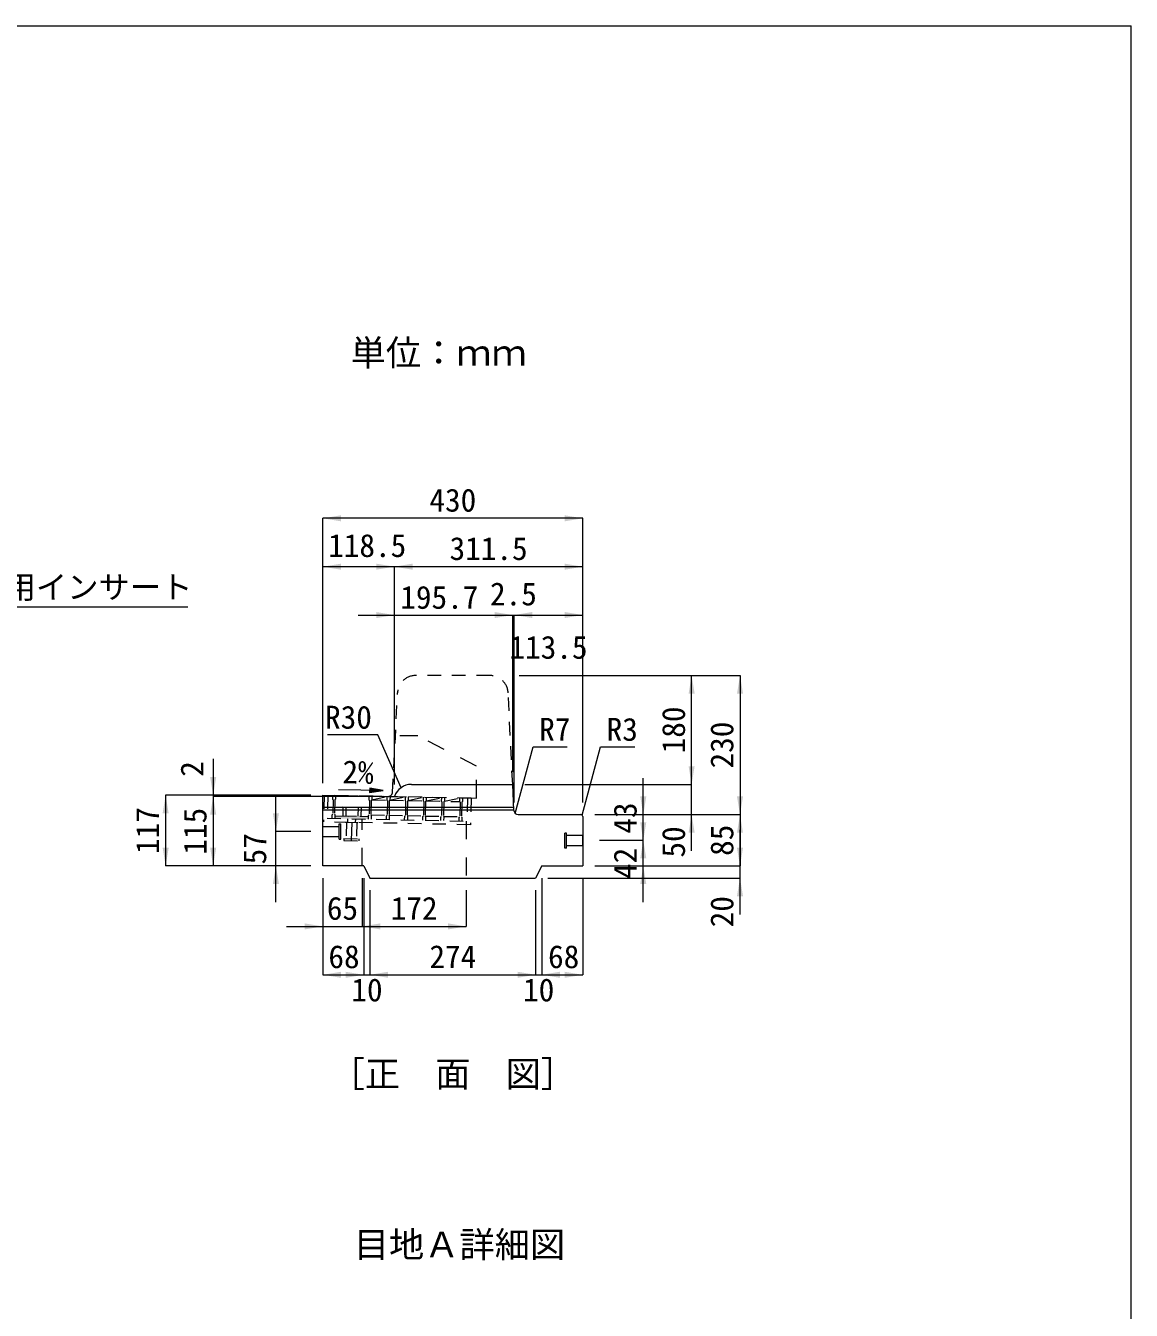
# Model space of a CAD drawing. Units: millimetres at full size; some dimension numbers follow another scale. Extents: x -36174 to -11409, y 24892 to 47415.
# Drawn here: x -29011 to -27182, y 28008 to 30133 of the extents above; entities that cross this region are included whole.
import ezdxf
from ezdxf.enums import TextEntityAlignment as Align

# ---------------------------------------------------------------- set-up
doc = ezdxf.new("R2010")
doc.units = ezdxf.units.MM
doc.header["$LTSCALE"] = 30
doc.linetypes.add('USER1', pattern=[1.35, 0.75, -0.6])
doc.linetypes.add('USER2', pattern=[2, 1, -1])
for name, color, linetype, lineweight in [('0_2', 7, 'Continuous', 13), ('側溝・本体', 7, 'Continuous', 9), ('寸法引出', 7, 'Continuous', 9), ('寸法線', 7, 'Continuous', 9), ('本体', 2, 'Continuous', 20), ('枠', 5, 'Continuous', 5), ('補助線', 8, 'Continuous', 9), ('ｲﾝｻｰﾄ', 3, 'USER1', 9), ('ｸﾞﾚｰﾁﾝｸﾞ', 7, 'USER1', 5)]:
    doc.layers.add(name, color=color, linetype=linetype, lineweight=lineweight)
doc.layers.add('ﾊｯﾁﾝｸﾞ', color=8, linetype='Continuous')
doc.styles.add('ＭＳ ゴシック', font='')
doc.styles.get('ＭＳ ゴシック').set_extended_font_data('MS Gothic')

# ---------------------------------------------------------------- blocks, each defined once
blk = doc.blocks.new('filled_arrow')
at = {"color": 0, "linetype": 'Continuous', "lineweight": -2}
blk.add_solid([(7.5, 1.25), (0, 0), (7.5, -1.25)], dxfattribs=at)

msp = doc.modelspace()

# ---------------------------------------------------------------- hatches: boundary and pattern name
at = {"layer": '寸法引出'}
msp.add_hatch(color=256, dxfattribs=at).paths.add_polyline_path([(-28442.16, 28871.73), (-28442.29, 28864.24), (-28419.72, 28867.6)])
at = {"layer": 'ﾊｯﾁﾝｸﾞ'}
msp.add_hatch(color=256, dxfattribs=at).paths.add_polyline_path([(-28468.96, 28825.26), (-28444.26, 28824.77), (-28444.35, 28820.27), (-28469.05, 28820.76), (-28499.34, 28821.37), (-28499.25, 28825.87)])

# ---------------------------------------------------------------- linework, layer by layer
at = {"layer": '側溝・本体', "linetype": 'USER1'}
for p, q in [((-28243.24, 29057.79), (-28366.16, 29057.79)), ((-28404.36, 28864.55), (-28396.12, 29029.28)), ((-28205.7, 28877.79), (-28213.27, 29029.28))]:
    msp.add_line(p, q, dxfattribs=at)
at = {"layer": '側溝・本体', "linetype": 'USER2'}
for p, q in [((-28362.4, 28957.78), (-28399.7, 28957.78)), ((-28265.51, 28907.78), (-28362.4, 28957.78)), ((-28265.51, 28854.98), (-28265.51, 28907.78)), ((-28411.47, 28857.9), (-28265.51, 28854.98)), ((-28454.7, 28742.79), (-28454.7, 28820.48)), ((-28282.63, 28817.04), (-28282.63, 28722.79))]:
    msp.add_line(p, q, dxfattribs=at)
at = {"layer": '側溝・本体', "color": 4, "lineweight": 5}
for p, q in [((-28519.7, 28839.78), (-28203.8, 28839.78)), ((-28519.7, 28835.78), (-28203.6, 28835.78))]:
    msp.add_line(p, q, dxfattribs=at)
at = {"layer": '側溝・本体', "linetype": 'USER1'}
for centre, radius, start, end in [((-28366.16, 29027.79), 30, 90, 177.1376), ((-28243.24, 29027.79), 30, 2.86242, 90), ((-28411.35, 28864.9), 7, 269.00522, 357.13727)]:
    msp.add_arc(centre, radius, start, end, dxfattribs=at)
at = {"layer": '寸法引出'}
msp.add_line((-28419.72, 28867.6), (-28493.74, 28868.88), dxfattribs=at)
at = {"layer": '寸法引出', "lineweight": 13}
msp.add_lwpolyline([(-28442.16, 28871.73), (-28442.29, 28864.24), (-28419.72, 28867.6)], close=True, dxfattribs=at)
at = {"layer": '寸法線'}
for p, q in [((-28089.7, 29317.79), (-28519.7, 29317.79)), ((-28519.7, 28879.78), (-28519.7, 29317.79)), ((-28089.7, 28847.79), (-28089.7, 29317.79)), ((-28401.35, 29237.79), (-28519.7, 29237.79)), ((-28519.7, 28879.78), (-28519.7, 29237.79)), ((-28089.7, 29237.79), (-28401.35, 29237.79)), ((-28401.35, 28877.73), (-28401.35, 29237.79)), ((-28401.35, 28877.73), (-28401.35, 29237.79)), ((-28089.7, 28847.79), (-28089.7, 29237.79)), ((-28461.35, 29157.79), (-28175.7, 29157.79)), ((-28401.35, 28877.73), (-28401.35, 29157.79)), ((-28265.7, 29157.79), (-28143.2, 29157.79)), ((-28205.7, 28897.79), (-28205.7, 29157.79)), ((-28205.7, 28897.79), (-28205.7, 29157.79)), ((-28203.2, 28847.79), (-28203.2, 29157.79)), ((-28203.2, 29157.79), (-28089.7, 29157.79)), ((-28203.2, 28847.79), (-28203.2, 29157.79)), ((-28089.7, 28847.79), (-28089.7, 29157.79)), ((-28194.7, 29057.79), (-27829.7, 29057.79)), ((-28194.7, 29057.79), (-27909.7, 29057.79)), ((-27909.7, 28877.79), (-27909.7, 29057.79)), ((-27829.7, 29057.79), (-27829.7, 28827.79)), ((-27909.7, 28767.79), (-27909.7, 28937.79)), ((-28701.1, 28919.78), (-28701.1, 28797.73)), ((-28185.7, 28877.79), (-27909.7, 28877.79)), ((-28185.7, 28877.79), (-27909.7, 28877.79)), ((-27989.7, 28725.23), (-27989.7, 28887.79)), ((-28779.7, 28859.78), (-28779.7, 28742.79)), ((-28539.7, 28859.78), (-28779.7, 28859.78)), ((-28541.1, 28859.78), (-28701.1, 28859.78)), ((-28701.1, 28857.73), (-28701.1, 28742.79)), ((-28421.35, 28857.73), (-28701.1, 28857.73)), ((-28422.75, 28857.73), (-28701.1, 28857.73)), ((-28597.31, 28682.79), (-28597.31, 28859.79)), ((-27989.7, 28682.79), (-27989.7, 28845.23)), ((-28069.7, 28827.79), (-27829.7, 28827.79)), ((-28069.7, 28827.79), (-27909.7, 28827.79)), ((-28069.7, 28827.79), (-27829.7, 28827.79)), ((-28069.7, 28827.79), (-27989.7, 28827.79)), ((-27829.7, 28827.79), (-27829.7, 28742.79)), ((-28539.7, 28799.79), (-28597.31, 28799.79)), ((-27829.7, 28662.79), (-27829.7, 28802.79)), ((-28062.11, 28785.23), (-27989.7, 28785.23)), ((-28062.11, 28785.23), (-27989.7, 28785.23)), ((-28539.7, 28742.79), (-28779.7, 28742.79)), ((-28539.7, 28742.79), (-28701.1, 28742.79)), ((-28539.7, 28742.79), (-28597.31, 28742.79)), ((-28069.7, 28742.79), (-27829.7, 28742.79)), ((-28069.7, 28742.79), (-27829.7, 28742.79)), ((-28069.7, 28742.79), (-27989.7, 28742.79)), ((-28519.7, 28722.79), (-28519.7, 28562.79)), ((-28519.7, 28722.79), (-28519.7, 28642.79)), ((-28454.7, 28722.79), (-28454.7, 28642.79)), ((-28454.7, 28722.79), (-28454.7, 28642.79)), ((-28451.7, 28722.79), (-28451.7, 28562.79)), ((-28451.7, 28722.79), (-28451.7, 28562.79)), ((-28157.7, 28722.79), (-28157.7, 28562.79)), ((-28157.7, 28722.79), (-28157.7, 28562.79)), ((-28147.7, 28722.79), (-27829.7, 28722.79)), ((-28089.7, 28722.79), (-28089.7, 28562.79)), ((-28441.7, 28702.79), (-28441.7, 28562.79)), ((-28441.7, 28702.79), (-28441.7, 28562.79)), ((-28282.63, 28702.79), (-28282.63, 28642.79)), ((-28167.7, 28702.79), (-28167.7, 28562.79)), ((-28167.7, 28702.79), (-28167.7, 28562.79)), ((-28579.7, 28642.79), (-28394.7, 28642.79)), ((-28454.7, 28642.79), (-28282.63, 28642.79)), ((-28519.7, 28562.79), (-28451.7, 28562.79)), ((-28511.7, 28562.79), (-28381.7, 28562.79)), ((-28441.7, 28562.79), (-28167.7, 28562.79)), ((-28227.7, 28562.79), (-28097.7, 28562.79)), ((-28157.7, 28562.79), (-28089.7, 28562.79))]:
    msp.add_line(p, q, dxfattribs=at)
for points in [[(-29579.24, 28804.04), (-29367.03, 29171.59), (-28743.22, 29171.59)], [(-28390.4, 28872.26), (-28428.56, 28959.78), (-28512.06, 28959.78)], [(-28201.36, 28829.71), (-28171.87, 28939.78), (-28115.78, 28939.78)], [(-28090.58, 28826.91), (-28060.33, 28939.78), (-28003.84, 28939.78)]]:
    msp.add_lwpolyline(points, dxfattribs=at)
at = {"layer": '本体'}
for p, q in [((-28373.05, 28877.79), (-28205.7, 28877.79)), ((-28203.53, 28834.43), (-28205.7, 28877.79)), ((-28519.7, 28742.79), (-28519.7, 28859.78)), ((-28519.7, 28859.78), (-28402.14, 28857.74)), ((-28196.71, 28827.79), (-28092.56, 28827.79)), ((-28089.7, 28824.79), (-28089.7, 28742.79)), ((-28451.7, 28742.79), (-28519.7, 28742.79)), ((-28451.7, 28742.79), (-28441.7, 28722.79)), ((-28157.7, 28742.79), (-28167.7, 28722.79)), ((-28157.7, 28742.79), (-28089.7, 28742.79)), ((-28441.7, 28722.79), (-28167.7, 28722.79))]:
    msp.add_line(p, q, dxfattribs=at)
for centre, radius, start, end in [((-28373.05, 28847.79), 30, 90, 160.64949), ((-28196.54, 28834.78), 7, 182.86028, 270), ((-28092.7, 28824.79), 3, 0, 90)]:
    msp.add_arc(centre, radius, start, end, dxfattribs=at)
at = {"layer": '枠', "lineweight": 20}
for p in [(-32782.47, 30132.53), (-27182.47, 26272.53)]:
    msp.add_line(p, (-27182.47, 30132.53), dxfattribs=at)
at = {"layer": '補助線', "lineweight": 13}
for p, q in [((-28481.97, 28815.02), (-28461.97, 28814.62)), ((-28471.97, 28814.82), (-28472.57, 28784.83))]:
    msp.add_line(p, q, dxfattribs=at)
at = {"layer": 'ｲﾝｻｰﾄ', "linetype": 'USER2'}
for p, q in [((-28492.7, 28787.29), (-28492.7, 28812.29)), ((-28492.7, 28812.29), (-28489.7, 28812.29)), ((-28489.7, 28787.29), (-28489.7, 28812.29)), ((-28519.7, 28808.29), (-28492.7, 28808.29)), ((-28519.7, 28791.29), (-28492.7, 28791.29)), ((-28119.7, 28772.29), (-28119.7, 28797.29)), ((-28116.7, 28797.29), (-28119.7, 28797.29)), ((-28116.7, 28772.29), (-28116.7, 28797.29)), ((-28089.7, 28793.29), (-28116.7, 28793.29)), ((-28492.7, 28787.29), (-28489.7, 28787.29)), ((-28116.7, 28772.29), (-28119.7, 28772.29)), ((-28089.7, 28776.29), (-28116.7, 28776.29))]:
    msp.add_line(p, q, dxfattribs=at)
at = {"layer": 'ｲﾝｻｰﾄ'}
for p, q in [((-28480.47, 28814.99), (-28481.01, 28788)), ((-28480.47, 28814.99), (-28463.47, 28814.65)), ((-28463.47, 28814.65), (-28464.01, 28787.66)), ((-28519.7, 28791.29), (-28519.7, 28808.29)), ((-28089.7, 28776.29), (-28089.7, 28793.29)), ((-28485.01, 28788.08), (-28485.07, 28785.08)), ((-28485.07, 28785.08), (-28460.07, 28784.58)), ((-28485.01, 28788.08), (-28460.01, 28787.58)), ((-28460.01, 28787.58), (-28460.07, 28784.58))]:
    msp.add_line(p, q, dxfattribs=at)
at = {"layer": 'ｸﾞﾚｰﾁﾝｸﾞ'}
for p, q in [((-28517.58, 28859.74), (-28518.46, 28815.75)), ((-28274.63, 28854.88), (-28517.58, 28859.74)), ((-28511.58, 28859.62), (-28512.34, 28821.63)), ((-28503.58, 28859.46), (-28503.7, 28853.46)), ((-28503.7, 28853.46), (-28502.72, 28852.44)), ((-28498.7, 28853.36), (-28499.72, 28852.38)), ((-28498.58, 28859.36), (-28498.7, 28853.36)), ((-28443.59, 28858.26), (-28443.71, 28852.26)), ((-28438.6, 28858.16), (-28438.72, 28852.16)), ((-28438.72, 28852.16), (-28413.6, 28857.66)), ((-28413.6, 28857.66), (-28413.72, 28851.66)), ((-28408.6, 28857.56), (-28408.72, 28851.56)), ((-28408.72, 28851.56), (-28383.61, 28857.06)), ((-28383.61, 28857.06), (-28383.73, 28851.06)), ((-28378.61, 28856.96), (-28378.73, 28850.96)), ((-28378.73, 28850.96), (-28353.61, 28856.46)), ((-28353.61, 28856.46), (-28353.73, 28850.46)), ((-28348.61, 28856.36), (-28348.73, 28850.36)), ((-28348.73, 28850.36), (-28323.62, 28855.86)), ((-28323.62, 28855.86), (-28323.74, 28849.86)), ((-28318.62, 28855.76), (-28318.74, 28849.76)), ((-28318.74, 28849.76), (-28293.62, 28855.26)), ((-28293.62, 28855.26), (-28293.74, 28849.26)), ((-28288.63, 28855.16), (-28288.75, 28849.16)), ((-28280.63, 28855), (-28281.39, 28817.01)), ((-28274.63, 28854.88), (-28275.51, 28810.89)), ((-28502.72, 28852.44), (-28503.2, 28828.45)), ((-28499.72, 28852.38), (-28500.2, 28828.39)), ((-28486.46, 28840.62), (-28486.76, 28825.62)), ((-28486.46, 28840.62), (-28456.46, 28840.02)), ((-28481.46, 28840.52), (-28481.76, 28825.52)), ((-28461.46, 28840.12), (-28461.76, 28825.12)), ((-28456.46, 28840.02), (-28456.76, 28825.02)), ((-28443.71, 28852.26), (-28442.74, 28851.24)), ((-28442.74, 28851.24), (-28443.21, 28827.25)), ((-28439.74, 28851.18), (-28440.22, 28827.19)), ((-28438.72, 28852.16), (-28439.74, 28851.18)), ((-28438.72, 28852.16), (-28413.72, 28851.66)), ((-28413.72, 28851.66), (-28412.74, 28850.64)), ((-28412.74, 28850.64), (-28413.22, 28826.65)), ((-28409.74, 28850.58), (-28410.22, 28826.59)), ((-28408.72, 28851.56), (-28409.74, 28850.58)), ((-28408.72, 28851.56), (-28383.73, 28851.06)), ((-28383.73, 28851.06), (-28382.75, 28850.04)), ((-28382.75, 28850.04), (-28383.23, 28826.05)), ((-28379.75, 28849.98), (-28380.23, 28825.99)), ((-28378.73, 28850.96), (-28379.75, 28849.98)), ((-28378.73, 28850.96), (-28353.73, 28850.46)), ((-28353.73, 28850.46), (-28352.75, 28849.44)), ((-28352.75, 28849.44), (-28353.23, 28825.45)), ((-28349.75, 28849.38), (-28350.23, 28825.39)), ((-28348.73, 28850.36), (-28349.75, 28849.38)), ((-28348.73, 28850.36), (-28293.74, 28849.26)), ((-28348.73, 28850.36), (-28323.74, 28849.86)), ((-28323.74, 28849.86), (-28322.76, 28848.84)), ((-28322.76, 28848.84), (-28323.24, 28824.85)), ((-28319.76, 28848.78), (-28320.24, 28824.79)), ((-28318.74, 28849.76), (-28319.76, 28848.78)), ((-28293.74, 28849.26), (-28292.77, 28848.24)), ((-28292.77, 28848.24), (-28293.24, 28824.25)), ((-28289.77, 28848.18), (-28290.25, 28824.19)), ((-28288.75, 28849.16), (-28289.77, 28848.18)), ((-28275.51, 28810.89), (-28518.46, 28815.75)), ((-28512.34, 28821.63), (-28275.39, 28816.89)), ((-28504.34, 28821.47), (-28504.22, 28827.47)), ((-28504.22, 28827.47), (-28503.2, 28828.45)), ((-28499.22, 28827.37), (-28500.2, 28828.39)), ((-28499.34, 28821.37), (-28499.22, 28827.37)), ((-28499.25, 28825.87), (-28444.26, 28824.77)), ((-28486.76, 28825.62), (-28456.76, 28825.02)), ((-28478.47, 28814.95), (-28478.35, 28820.95)), ((-28465.47, 28814.69), (-28465.35, 28820.69)), ((-28455.35, 28820.49), (-28455.47, 28814.49)), ((-28444.35, 28820.27), (-28444.23, 28826.27)), ((-28444.23, 28826.27), (-28443.21, 28827.25)), ((-28440.22, 28827.19), (-28413.22, 28826.65)), ((-28439.24, 28826.17), (-28440.22, 28827.19)), ((-28439.36, 28820.17), (-28439.24, 28826.17)), ((-28414.36, 28819.67), (-28414.24, 28825.67)), ((-28414.24, 28825.67), (-28413.22, 28826.65)), ((-28409.24, 28825.57), (-28410.22, 28826.59)), ((-28410.22, 28826.59), (-28383.23, 28826.05)), ((-28409.36, 28819.57), (-28409.24, 28825.57)), ((-28384.37, 28819.07), (-28384.25, 28825.07)), ((-28384.25, 28825.07), (-28383.23, 28826.05)), ((-28379.25, 28824.97), (-28380.23, 28825.99)), ((-28380.23, 28825.99), (-28353.23, 28825.45)), ((-28379.37, 28818.97), (-28379.25, 28824.97)), ((-28354.37, 28818.47), (-28354.25, 28824.47)), ((-28354.25, 28824.47), (-28353.23, 28825.45)), ((-28349.25, 28824.37), (-28350.23, 28825.39)), ((-28350.23, 28825.39), (-28323.24, 28824.85)), ((-28349.37, 28818.37), (-28349.25, 28824.37)), ((-28324.38, 28817.87), (-28324.26, 28823.87)), ((-28324.26, 28823.87), (-28323.24, 28824.85)), ((-28319.26, 28823.77), (-28320.24, 28824.79)), ((-28320.24, 28824.79), (-28293.24, 28824.25)), ((-28319.38, 28817.77), (-28319.26, 28823.77)), ((-28294.38, 28817.27), (-28294.26, 28823.27)), ((-28294.26, 28823.27), (-28293.24, 28824.25)), ((-28289.27, 28823.17), (-28290.25, 28824.19)), ((-28289.39, 28817.17), (-28289.27, 28823.17))]:
    msp.add_line(p, q, dxfattribs=at)

# ---------------------------------------------------------------- block references
at = {"layer": '寸法線', "xscale": 4, "yscale": 4}
for p in [(-28519.7, 29317.79), (-28519.7, 29237.79), (-28401.35, 29237.79), (-28203.2, 29157.79), (-28203.2, 29157.79), (-28454.7, 28642.79), (-28454.7, 28642.79), (-28519.7, 28562.79), (-28441.7, 28562.79), (-28441.7, 28562.79), (-28157.7, 28562.79)]:
    msp.add_blockref('filled_arrow', p, dxfattribs=at)
at = {"layer": '寸法線'}
for p, xscale, yscale, rotation in [((-28089.7, 29317.79), 4, 4, 180), ((-28401.35, 29237.79), 4, 4, 180), ((-28089.7, 29237.79), 4, 4, 180), ((-28401.35, 29157.79), 4, 4, 180), ((-28205.7, 29157.79), 4, 4, 180), ((-28089.7, 29157.79), 4, 4, 180), ((-27909.7, 29057.79), 4, 4, 270), ((-27829.7, 29057.79), 4, 4, 270), ((-27909.7, 28877.79), 4, 4, 90), ((-27909.7, 28877.79), 4, 4, 90), ((-28701.1, 28859.78), 4, 4, 90), ((-28779.7, 28859.78), 4, 4, 270), ((-28701.1, 28857.73), 4, 4, 270), ((-28701.1, 28857.73), 4, 4, 270), ((-28390.4, 28872.26), 0.2, 0.2, 113.6), ((-27989.7, 28827.79), 4, 4, 90), ((-27829.7, 28827.79), 4, 4, 90), ((-28597.31, 28799.79), 4, 4, 90), ((-28201.36, 28829.71), 0.2, 0.2, 75), ((-28090.58, 28826.91), 0.2, 0.2, 75), ((-27989.7, 28785.23), 4, 4, 90), ((-27909.7, 28827.79), 4, 4, 270), ((-27829.7, 28827.79), 4, 4, 270), ((-28779.7, 28742.79), 4, 4, 90), ((-28701.1, 28742.79), 4, 4, 90), ((-27989.7, 28785.23), 4, 4, 270), ((-27829.7, 28742.79), 4, 4, 90), ((-27829.7, 28742.79), 4, 4, 90), ((-28597.31, 28742.79), 4, 4, 270), ((-27989.7, 28742.79), 4, 4, 270), ((-27829.7, 28722.79), 4, 4, 270), ((-28519.7, 28642.79), 4, 4, 180), ((-28282.63, 28642.79), 4, 4, 180), ((-28451.7, 28562.79), 4, 4, 180), ((-28167.7, 28562.79), 4, 4, 180), ((-28167.7, 28562.79), 4, 4, 180), ((-28089.7, 28562.79), 4, 4, 180)]:
    msp.add_blockref('filled_arrow', p, dxfattribs=dict(at, xscale=xscale, yscale=yscale, rotation=rotation))

# ---------------------------------------------------------------- texts
at = {"layer": '0_2', "style": 'ＭＳ ゴシック'}
msp.add_text('単位：ｍｍ', height=42.72, dxfattribs=at).set_placement((-28328.09, 29591.63), align=Align.MIDDLE_CENTER)
msp.add_text('2%', height=37.98, rotation=359, dxfattribs=at).set_placement((-28461.48, 28898.09), align=Align.MIDDLE_CENTER)
msp.add_text('［正\u3000面\u3000図］', height=42.72, dxfattribs=at).set_placement((-28304.7, 28364.66), align=Align.BOTTOM_CENTER)
msp.add_text('目地Ａ詳細図', height=42.72, dxfattribs=at).set_placement((-28468.51, 28082.5), align=Align.BOTTOM_LEFT)
at = {"layer": '寸法線', "style": 'ＭＳ ゴシック'}
for s, p in [('430', (-28304.7, 29347.79)), ('118.5', (-28446.32, 29272.79)), ('311.5', (-28245.53, 29267.79)), ('195.7', (-28327.01, 29187.1)), ('2.5', (-28204.45, 29192.79)), ('113.5', (-28146.45, 29104.49)), ('65', (-28487.2, 28672.79)), ('172', (-28368.66, 28672.79)), ('68', (-28484.69, 28592.79)), ('274', (-28304.7, 28592.79)), ('68', (-28121.35, 28592.79)), ('10', (-28446.7, 28537.79)), ('10', (-28162.7, 28537.79))]:
    msp.add_text(s, height=37.98, dxfattribs=at).set_placement(p, align=Align.MIDDLE_CENTER)
for s, p in [('施工吊り上げ用インサート', (-29357.03, 29223.04)), ('R7', (-28161.87, 28987.78)), ('R3', (-28050.33, 28987.78))]:
    msp.add_text(s, height=37.98, dxfattribs=at).set_placement(p, align=Align.TOP_LEFT)
msp.add_text('R30', height=37.98, dxfattribs=at).set_placement((-28438.56, 29007.78), align=Align.TOP_RIGHT)
for s, p in [('180', (-27939.7, 28967.79)), ('230', (-27859.7, 28942.79)), ('2', (-28736.1, 28903.27)), ('117', (-28809.7, 28801.29)), ('115', (-28731.1, 28800.26)), ('43', (-28019.7, 28821.98)), ('57', (-28632.31, 28771.29)), ('50', (-27939.7, 28782.53)), ('85', (-27859.7, 28785.29)), ('42', (-28019.7, 28747.09)), ('20', (-27859.7, 28667.16))]:
    msp.add_text(s, height=37.98, rotation=90, dxfattribs=at).set_placement(p, align=Align.MIDDLE_CENTER)

doc.saveas('drawing.dxf')
